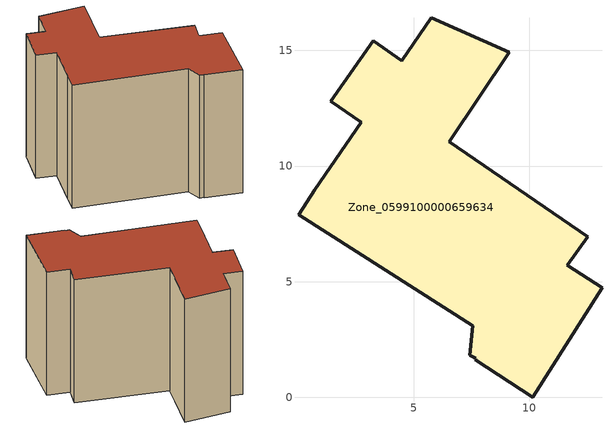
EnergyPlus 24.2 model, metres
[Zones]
Zone_0599100000659634
 floor ground (C_G): 7.43,1.82 7.55,3.09 0.02,7.9 0.73,8.98 2.73,11.9 1.42,12.81 3.25,15.41 4.49,14.56 5.75,16.42 9.14,14.93 6.54,11.06 12.53,6.95 11.63,5.72 13.15,4.74 10.15,0 7.66,1.62 7.68,1.69 z0
 wall outside (C_F): 4.49,14.56 3.25,15.41 1.42,12.81 2.73,11.9 0.73,8.98 0.02,7.9 7.55,3.09 7.43,1.82 7.68,1.69 7.66,1.62 10.15,0 13.15,4.74 11.63,5.72 12.53,6.95 6.54,11.06 9.14,14.93 5.75,16.42 4.49,14.56 z0:10.62
 roof outside (C_R): 7.55,3.09 7.43,1.82 7.68,1.69 7.66,1.62 10.15,0 13.15,4.74 11.63,5.72 12.53,6.95 6.54,11.06 9.14,14.93 5.75,16.42 4.49,14.56 3.25,15.41 1.42,12.81 2.73,11.9 0.73,8.98 0.02,7.9 z10.62
[BUILDING]
Pand.0599100000659634: North Axis=0; Terrain=City; Loads Convergence Tolerance Value=0.04; Temperature Convergence Tolerance Value=0.4; Solar Distribution=FullExterior; Maximum Number of Warmup Days=25; Minimum Number of Warmup Days=1
[Site:Location]
Rotterdam.The.Hague.AP_ZH_NLD Design_Conditions: Latitude=51.96; Longitude=4.45; Time Zone=1; Elevation=-4.5
[SITE:GROUNDTEMPERATURE:BUILDINGSURFACE]
18, 18, 18, 18, 18, 18, 18, 18, 18, 18, 18, 18
[MATERIAL] Thermal Absorptance=0.9; Solar Absorptance=0.7; Visible Absorptance=0.7
Name | Roughness | Thickness | Conductivity | Density | Specific Heat
G.TC.1946 | MediumSmooth | 0.15 | 1 | 540 | 1210
F.TC.1946 | Rough | 0.3 | 0.857143 | 1920 | 840
R.TC.1946 | MediumRough | 0.2 | 0.909091 | 1500 | 1000
[CONSTRUCTION]
C_G: G.TC.1946
C_F: F.TC.1946
C_R: R.TC.1946
[ZONE]
Zone_0599100000659634: Type=1; Multiplier=1; Ceiling Height=Autocalculate; Volume=Autocalculate; Floor Area=autocalculate; Part of Total Floor Area=Yes
[ZONEINFILTRATION:DESIGNFLOWRATE]
Infil_Zone_0599100000659634: Zone or ZoneList or Space or SpaceList=Zone_0599100000659634; Schedule=AlwaysOn; Design Flow Rate Calculation Method=Flow/Area; Flow Rate per Floor Area=0.003; Constant Term Coefficient=1; Temperature Term Coefficient=0; Velocity Term Coefficient=0; Velocity Squared Term Coefficient=0
[HVACTEMPLATE:ZONE:IDEALLOADSAIRSYSTEM]
Zone_0599100000659634: Maximum Heating Supply Air Temperature=50; Minimum Cooling Supply Air Temperature=13; Maximum Heating Supply Air Humidity Ratio=0.0156; Minimum Cooling Supply Air Humidity Ratio=0.0077; Heating Limit=NoLimit; Cooling Limit=NoLimit; Dehumidification Control Type=ConstantSensibleHeatRatio; Cooling Sensible Heat Ratio=0.7; Dehumidification Setpoint=60; Humidification Control Type=None; Humidification Setpoint=30; Outdoor Air Method=None; Outdoor Air Flow Rate per Person=0.00944; Outdoor Air Flow Rate per Zone Floor Area=0; Outdoor Air Flow Rate per Zone=0; Demand Controlled Ventilation Type=None; Outdoor Air Economizer Type=NoEconomizer; Heat Recovery Type=None; Sensible Heat Recovery Effectiveness=0.7; Latent Heat Recovery Effectiveness=0.65
[ZONECONTROL:THERMOSTAT]
ThermostatControl_Zone_0599100000659634: Zone or ZoneList=Zone_0599100000659634; Control Type Schedule=DualSetpointControlType; Control 1=Thermostat_Zone_0599100000659634; Temperature Difference Between Cutout And Setpoint=0
[THERMOSTATSETPOINT:DUALSETPOINT]
Thermostat_Zone_0599100000659634: Heating Setpoint Temperature Schedule=HeatingSetpoint_Zone_0599100000659634; Cooling Setpoint Temperature Schedule=CoolingSetpoint_Zone_0599100000659634
[SCHEDULE:COMPACT]
HeatingSetpoint_Zone_0599100000659634: Through: 12/31, For: AllDays, Until: 24:00, 21
CoolingSetpoint_Zone_0599100000659634: Through: 12/31, For: AllDays, Until: 24:00, 24
DualSetpointControlType: Through: 12/31, For: AllDays, Until: 24:00, 4
AlwaysOn: Through: 12/31, For: AllDays, Until: 24:00, 1
